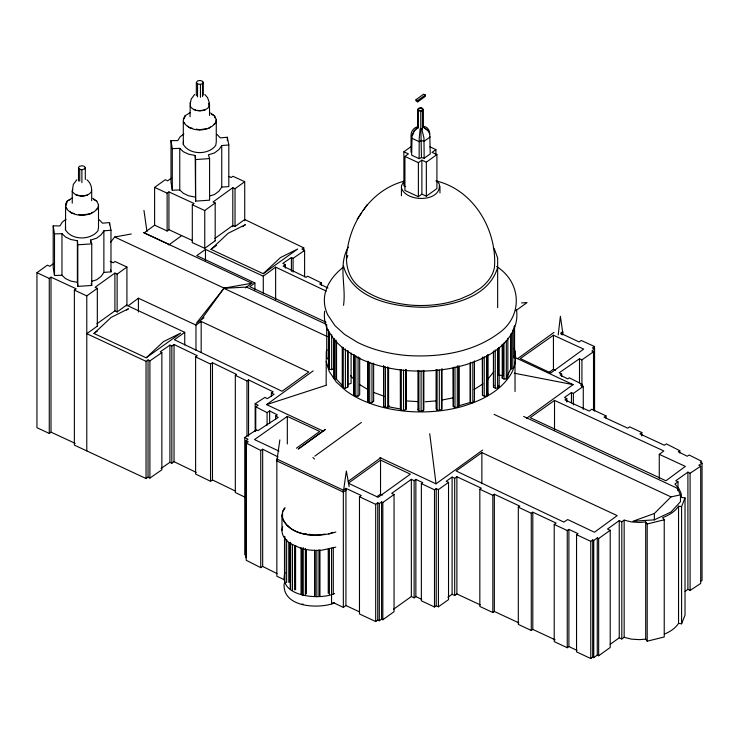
<?xml version="1.0" encoding="UTF-8"?>
<svg xmlns="http://www.w3.org/2000/svg" width="739" height="739" viewBox="0 0 739 739"><rect width="100%" height="100%" fill="white"/><g stroke="black" fill="none" stroke-linecap="round" stroke-linejoin="round"><path stroke-width="1.11" d="M404.279 181.157C373.989 188.898 352.863 217.303 347.69 247.325C344.152 262.742 348.004 279.795 361.971 288.792C376.216 299.018 393.638 303.406 410.856 305.142A74.528 43.028 0 0 0 451.584 301.706L460.027 299.092L471.029 294.251L480.461 288.21A73.577 42.474 0 0 0 494.474 267.148C497.153 229.912 473.597 189.627 435.955 180.916M343.533 305.318C346.369 286.363 337.88 264.405 348.374 247.14M326.148 384.372L326.278 351.819L326.961 349.778M401.425 195.77L401.489 185.637L403.845 181.48M78.5 181L78.528 167.383L79.544 166.303L81.937 165.758L84.126 166.229L85.308 167.587L85.308 179.466M92.772 198.246L96.735 201.1L98.499 204.731L98.499 227.418L97.945 230.762C90.703 240.415 71.701 240.572 65.466 229.737L65.632 203.825L67.304 201.008L72.542 197.766M65.466 229.737L65.632 226.513M210.578 112.993L214.504 115.829L216.268 119.459L216.268 142.147L215.714 145.454C208.5 155.162 189.581 155.153 183.3 144.428L183.466 141.241M190.182 104.097L191.207 99.072L194.625 94.426M190.043 116.79L190.292 102.333M423.586 127.293L427.419 129.962L429.765 133.944L430.237 153.915L424.149 158.229L421.461 157.583L419.133 158.663L411.641 155.172L412.076 135.126L414.265 130.84L417.84 127.681M436.453 180.87L439.206 183.789C442.449 202.32 405.923 202.809 401.425 187.835M558.204 334.961L560.393 316.283L562.739 332.679M279.859 439.881L276.839 460.924L343.339 492.054L346.351 489.92M343.339 492.054L346.351 471.02L349.159 486.668M420.158 128.762L419.207 138.452L419.133 158.663M70.288 199.493L67.304 201.008L65.466 207.059C71.701 217.885 90.703 217.728 97.945 208.075L98.499 204.731M190.043 105.982C193.757 112.337 204.943 112.328 209.202 106.61L209.525 104.642L208.851 103.22M190.394 112.485L185.138 115.737L183.466 118.554L183.3 121.75C189.581 132.475 208.5 132.475 215.714 122.766L216.268 119.459M335.811 547.137L321.798 550.204A35.398 20.433 0 0 1 300.875 548.292L290.399 543.525A34.031 19.648 0 0 1 281.984 530.353L281.984 515.231L282.603 511.656L284.404 508.007M281.984 530.353L282.603 526.778M284.146 583.662C282.086 607.597 318.749 609.204 334.628 602.996M86.962 179.771C90.37 182.561 92.375 187.54 91.331 191.9C87.1 197.609 75.951 197.636 72.246 191.309L73.337 184.399L76.801 179.753M412.621 135.209L414.071 131.015L416.944 127.902M482.355 357.981L482.493 395.273L484.221 396.122L486.548 396.03L487.528 395.541L487.989 393.952L487.989 354.609M184.223 118.739L185.138 115.737M72.782 189.544L72.246 191.309L72.246 203.197M196.334 95.728L196.334 82.768L197.378 80.994L199.742 80.468L201.969 80.957L203.243 82.223L203.243 95.183M346.776 258.511L347.783 255.509M497.652 267.361C488.932 297.318 452.564 305.798 425.156 307.276C395.153 307.276 352.651 299.895 343.533 266.132M417.433 126.979L417.72 126.147M664.426 634.099C669.885 631.836 675.289 628.436 678.541 623.393L681.589 623.79L681.589 506.594L685.025 497.92L681.524 497.439L681.164 493.495L678.901 488.562L674.91 484.027L677.986 481.828L675.788 480.756L687.907 472.129L690.097 473.246L700.711 466.217L698.845 465.256L702.05 463.131L700.249 462.244L701.653 461.284L689.117 454.984L687.252 456.259L678.245 451.741L679.788 450.698L666.366 443.89L664.361 445.238L639.937 433.895L641.84 432.527L629.656 426.865L627.79 428.204L604.059 417.221L605.989 415.845L591.745 409.24L589.223 411.041L564.929 399.882L566.795 398.617L564.504 397.49L571.45 392.529L573.344 393.444L583.265 386.386L580.549 385.047L581.889 384.16L569.252 377.805L567.718 378.885L560.153 375.052L561.658 374.063L559.164 372.816L579.496 358.738L581.926 359.865L593.509 351.782L591.874 350.988L594.562 349.02L592.438 348.014L594.498 346.526L581.233 340.457L579.136 341.972L560.578 333.215L562.739 331.515L562.739 334.961M681.589 623.79L685.025 615.116L685.025 497.92M85.308 167.587L84.717 168.871L81.9 169.702L79.738 169.249L78.5 168.039M333.289 602.996L333.585 602.377M507.139 376.317L510.584 369.26L510.584 334.416M284.977 572.577C277.753 596.863 319.922 600.391 334.628 593.546M202.523 96.541L202.523 83.581L203.243 82.223M423.853 370.701L423.853 410.034L421.101 411.512L418.902 411.078L417.96 409.812L418.745 408.602M681.589 506.594L678.541 506.197C674.91 511.804 668.74 515.295 662.634 517.651L664.232 519.785L664.232 636.99L647.207 641.184L645.701 639.18L645.701 521.983L639.484 522.436L631.429 521.946L624.159 520.127L621.804 521.789L621.804 638.986L619.245 637.822L610.211 644.288M436.093 369.528L436.093 408.861L437.082 410.108L439.308 410.524L442.024 409.073L442.024 368.613M285.152 507.859L282.603 511.656L282.474 518.806C291.96 537.382 318.297 537.696 335.811 532.015M209.433 196.075L214.541 194.486L219.058 191.05L221.737 187.115L228.813 186.588L228.813 145.001L221.737 145.528L219.058 149.463L214.541 152.899L208.416 154.811L209.59 158.589L209.59 200.177L195.613 201.137L195.188 155.495L188.537 154.183L183.337 151.707L179.762 148.363L172.298 148.631L170.995 140.576L177.803 140.613L180.03 136.872L183.872 133.925M357.279 219.187L361.685 212.74M363.154 210.569L367.154 204.703M91.59 281.356L96.633 279.795L101.188 276.303L103.876 272.405L110.979 271.86L110.979 230.272L103.876 230.817L101.188 234.716L96.633 238.207L90.583 240.083L90.583 242.327M514.575 325.844L514.575 357.316L514.048 358.073L514.048 326.601M493.883 371.671L487.638 379.43M328.476 329.76L328.476 367.976L329.455 369.223L331.682 369.639L334.397 368.188M342.259 347.219L342.259 386.562L343.238 387.809L345.399 388.261L348.124 386.802L348.124 350.84M373.629 363.126L373.629 401.342L371.985 402.626L369.694 402.737L367.994 401.868L367.865 400.547L367.865 361.205M400.307 408.843L401.295 410.09L403.522 410.551L406.302 409.055L406.302 369.712M201.174 319.775L223.852 288.312L246.521 287.092L325.991 324.209M110.527 242.29L114.674 236.997L131.274 233.986M245.403 287.914L251.897 283.203L224.111 288.136L196.269 323.331L203.955 317.779M423.355 127.237L423.355 109.723L420.639 107.857L417.627 109.52L418.219 110.536L420.768 111.183L423.355 109.723L422.348 108.227L420.639 107.857L418.902 108.134L417.627 109.52L417.627 128.124M654.348 513.503L670.994 496.904L680.471 494.853L680.471 501.679L671.012 512.016L654.348 519.859L633 521.226L654.348 513.503L654.348 519.859M146.174 357.805L163.43 341.667L180.685 333.086L146.174 357.805L93.982 333.501L111.192 317.364L128.429 308.773L126.563 310.112M263.223 273.707L280.46 257.578L297.697 249.006L263.223 273.707L211.003 249.385L228.194 233.256L245.413 224.674L242.623 226.679M335.839 339.885L335.839 379.227L334.176 378.377L334.01 377.075L334.693 376.447M499.158 347.413L499.158 386.746L497.587 388.03L495.259 388.132L493.56 387.254L493.421 385.934L494.114 385.315M383.55 365.805L383.55 405.138L383.744 406.468L385.416 407.355L387.735 407.254L389.342 405.951M470.54 362.239L470.54 402.7L472.831 402.626L474.438 401.323L474.438 360.863M210.458 126.969L208.712 128.364L199.475 129.759L196.398 129.113M213.968 124.17L215.714 122.766M92.643 212.278L90.879 213.673L81.613 215.095L78.519 214.439M96.181 209.479L97.945 208.075M453.183 368.179L453.321 406.598L454.984 407.448L457.312 407.355L458.919 406.09L458.919 365.62M66.076 219.215L62.224 222.162L59.998 225.903L53.19 225.866L53.19 267.453L54.501 275.508L61.965 275.241L65.503 278.603L70.741 281.06L77.383 282.326L77.807 286.39L91.756 285.448L91.756 243.861L90.583 240.083M561.852 334.074L562.739 333.409L561.141 334.619M184.741 332.328L174.395 339.737L282.049 391.264L308.763 371.985L201.174 321.437L195.974 325.086L138.415 298.205L128.069 305.881L184.741 332.328L184.741 344.965M332.947 602.497L343.339 607.366L343.339 490.169L345.926 488.331L361.251 495.518L359.477 496.765L359.477 613.961L375.689 621.545L375.689 504.34L377.749 502.816L379.319 503.564L381.583 501.966L382.83 502.529L394.053 494.493L391.698 493.356L411.346 479.334L414.126 480.673L415.863 479.408L422.736 482.622L421.359 483.611L421.359 600.807L434.495 606.987L436.222 605.795L436.222 488.599L438.421 489.597L448.536 482.401L446.18 481.301L452.102 477.089L454.688 478.318L456.887 476.747L481.311 488.165L479.833 489.236L479.833 606.442L492.839 612.511L494.345 611.449L494.345 494.252L519.813 506.123L518.307 507.176L518.307 624.381L531.276 630.469L532.81 629.388L532.81 512.192L556.125 523.073L554.222 524.441L554.222 641.637L567.256 647.724L568.891 646.588L568.891 529.392L578.027 533.641L576.549 534.685L576.549 651.881L590.766 658.532L592.696 657.156L592.696 539.96L593.74 540.449L597.278 537.918L598.655 538.555L610.211 530.297L607.495 529.032L619.245 520.616L621.804 521.789M375.689 621.545L377.749 620.012L377.749 502.816M659.262 454.346L663.844 450.984L554.518 400.418L530.196 417.637L665.941 480.775L685.349 466.383L659.262 454.346L659.262 478.475M53.513 263.638L49.818 266.299L47.361 265.181L36.95 272.709L36.95 427.715L49.264 433.423L49.264 278.418L51 277.153L76.209 288.829L74.371 290.113L74.371 445.118L146.045 478.521L148.04 477.145L148.04 359.948L149.906 360.872L161.859 352.614L160.252 351.838L169.915 345.122L171.845 346.009L174.035 344.485L197.285 355.708L195.613 356.863L195.613 474.059L210.541 481.283L212.472 479.944L212.472 362.738L236.6 374.442L235.325 375.329L235.325 492.534L245.043 497.227M429.886 146.821L435.899 149.592L432.066 152.373L436.915 154.562L426.338 162.183L421.886 160.141L421.886 194.163L418.385 196.676L404.926 190.459L404.926 156.437L408.427 153.878L403.882 151.781L403.882 185.812L405.702 186.644M263.287 293.401L263.287 276.164L275.629 267.148L326.324 291.148M49.264 433.423L51 432.158L51 277.153M393.573 609.222L411.346 596.53L414.126 597.879L415.863 596.613L415.863 479.408M192.306 242.678L192.306 204.786L194.071 203.502L168.926 191.9L167.125 193.165L167.125 231.058M192.306 242.595L204.749 248.341L204.749 210.532L215.188 202.957L213.063 201.95L232.803 187.678L235.03 188.704L244.72 181.711L232.942 176.27L231.205 177.499L229.127 176.538M204.749 248.341L215.188 240.766M415.992 99.728L423.623 94.186L425.387 95.017L425.387 96.338L417.757 101.843L415.992 101.049L415.992 99.728L417.757 100.522L425.387 95.017M171.319 178.191L167.688 180.824L165.296 179.706L154.617 187.383L154.617 225.275M117.131 312.015L117.131 274.123L126.923 267.038L115.035 261.495L113.298 262.761L110.222 261.329M168.751 244.978L181.702 235.602L192.011 240.36M126.923 304.847L117.131 311.932L114.905 310.87L96.901 323.811M323.747 431.354L266.567 404.63L313.179 370.886M314.805 456.166L361.38 422.459M515.868 310.666L527.036 302.584M348.161 481.366L380.761 457.764M517.697 358.637L554.028 332.356M379.883 457.598L436.028 483.833L482.65 450.088M526.464 418.376L573.085 384.631L515.905 357.907M214.855 238.466L232.803 225.487L235.03 226.513L244.72 219.52L303.784 247.87L303.784 251.315M117.131 274.123L114.905 273.07L95.1 287.305L97.326 288.321L97.326 326.213M403.882 151.781L410.995 146.664M421.886 194.163L426.338 196.204L436.915 188.584L436.915 154.562M380.53 460.074L348.318 483.214L378.174 497.31L410.357 474.152L380.53 460.074L380.53 494.539M376.853 496.747L380.53 494.095L382.59 495.065M86.786 450.892L86.786 295.886L97.326 288.321M97.326 326.13L86.786 333.686L146.045 361.325L148.04 359.948M263.287 276.164L205.47 249.403L196.759 255.639L254.909 282.972L254.909 289.864M211.003 249.385L216.582 245.376M93.982 333.501L97.419 331.035M418.385 196.676L418.385 162.654L421.886 160.141M254.909 282.972L249.764 286.658L326.038 322.232M296.404 448.213L319.765 431.456L287.323 416.39L254.484 439.585L278.917 451.076M592.696 657.156L593.74 657.645L597.278 655.114L597.278 537.918M481.865 452.61L456.129 470.983L563.848 522.094L567.681 519.545L594.461 532.246L617.185 515.61L481.865 452.61L481.865 483.629M377.749 620.012L379.319 620.769L381.583 619.162L382.83 619.725L394.053 611.698L394.053 494.493M447.871 597.297L452.102 594.285L454.688 595.514L456.887 593.944L456.887 476.747M590.766 658.532L590.766 541.336L592.696 539.96M597.278 655.114L598.655 655.761L610.211 647.493L610.211 530.297M436.222 605.795L438.421 606.802L448.536 599.597L448.536 482.401M685.108 591.32L687.907 589.334L687.907 472.129M343.339 607.366L345.926 605.527L345.926 488.331M430.237 136.909L424.149 141.214L421.461 140.576L419.133 141.648L411.641 138.156M621.804 638.986L624.159 637.323L631.429 639.143L639.484 639.632L645.701 639.18M553.437 335.22L520.302 358.581L550.823 372.992L583.662 349.113L553.437 335.22L553.437 369.694M548.837 372.493L553.437 369.241L555.525 370.202M492.839 612.511L492.839 495.306L494.345 494.252M531.276 630.469L531.276 513.263L532.81 512.192M161.13 468.424L169.915 462.328L171.845 463.214L174.035 461.681L174.035 344.485M210.541 481.283L210.541 364.087L212.472 362.738M303.784 247.87L301.955 249.117L304.607 250.419L293.078 258.327L291.415 257.514L282.834 263.407L285.393 264.654L283.166 266.169L306.085 277.319L307.655 276.22L321.336 282.88L319.701 284.016L327.987 288.053M148.04 477.145L149.906 478.068L161.859 469.81L161.859 352.614M567.256 647.724L567.256 530.528L568.891 529.392M434.495 606.987L434.495 489.791L436.222 488.599M246.983 436.121L246.983 380.964L248.553 379.911L273.144 391.799L271.379 392.926L271.379 396.381M275.601 419.456L275.601 416.011L277.337 414.856L269.643 410.949L267.084 412.611L267.084 425.248M687.907 589.334L690.097 590.452L700.711 583.413L700.711 466.217M700.443 581.39L702.05 580.337L702.05 463.131M255.167 431.336L255.167 403.762L264.895 397.388L267.379 398.635L274.03 394.275L271.379 392.926M255.759 430.957L255.759 406.819L258.151 405.258L255.167 403.762M246.392 555.534L244.757 554.684L244.757 437.488L256.442 429.867L257.948 430.625L278.215 417.369L275.601 416.011M245.967 557.723L245.967 440.527L248.027 439.188L244.757 437.488M278.104 456.933L262.668 449.22L262.668 566.425L260.738 567.654L246.198 560.245L246.198 443.04L248.258 441.7L245.967 440.527M474.087 389.527L483.01 383.818M260.738 567.654L260.738 450.448L262.668 449.22M417.627 109.52L420.768 111.183L423.355 109.723L420.546 107.598M502.853 344.753L502.853 376.216L502.169 376.844L502.298 378.165L503.97 379.015L506.326 378.941L507.859 377.638L507.859 338.296M353.916 354.665L353.916 394.007L354.11 395.328L355.782 396.215L358.073 396.104L359.681 394.802L359.681 357.713M328.707 534.001L332.855 532.357M196.334 82.768L197.544 83.96L200.463 84.357L202.523 83.581M266.567 404.63L326.647 385.111M325.012 534.057C309.844 537.124 285.439 533.309 281.984 515.231M417.664 126.748C413.831 127.551 410.976 131.228 411.05 135.126L411.05 152.142M347.958 384.372L351.099 383.421L351.099 353.076M645.701 521.983L647.207 523.988L664.232 519.785M442.061 400.03L452.887 397.878M309.817 534.232L307.59 534.63L305.503 533.715M87.211 195.188L81.77 196.02L75.683 194.736M205.072 109.899L199.669 110.711L197.618 110.296M228.813 145.001L227.335 137.269L220.333 137.87L216.989 134.433M110.979 230.272L109.538 222.596L102.499 223.178L99.155 219.742M425.156 401.794L436.537 400.861M195.613 201.137L195.613 159.559L209.59 158.589M77.807 286.39L77.807 244.803L91.756 243.861M521.614 302.925L525.946 302.657M170.995 140.576L170.995 182.163L172.298 190.219L179.762 189.951L183.337 193.295L188.537 195.77L195.188 197.082M53.19 225.866L54.501 233.921L61.965 233.653L65.503 237.016L70.741 239.473L77.383 240.738L77.807 244.803M418.348 401.647L405.97 400.889M670.994 496.904L494.077 414.376M502.806 375.643L498.465 374.969L498.465 347.995M423.429 126.351C427.17 126.609 429.858 130.221 429.71 133.842M514.168 373.186L573.085 384.631M193.516 109.464L195.567 109.88M74.39 213.571L71.295 212.915L69.835 211.456M192.306 128.244L189.23 127.588L187.743 126.129M302.186 604.059L303.23 604.28M384.141 396.298L373.934 392.529M423.05 126.849L426.994 129.999M286.76 525.512L288.847 526.427M404.926 156.437L418.385 162.654M192.306 204.786L204.749 210.532M154.617 187.383L167.125 193.165M181.702 235.602L168.926 229.7L167.125 230.974L154.617 225.183L144.207 232.896L169.286 244.581M51 432.158L75.202 443.372M36.95 272.709L49.264 278.418M74.371 290.113L86.786 295.886M523.618 416.426L677.33 488.294L677.857 490.53M114.674 236.997L224.111 288.136M223.852 288.312L327.359 336.596M479.833 489.236L492.839 495.306M554.222 524.441L567.256 530.528M456.887 593.944L480.295 604.89M532.81 629.388L555.109 639.798M494.345 611.449L518.796 622.848M568.891 646.588L577.011 650.366M415.863 596.613L421.757 599.366M143.384 232.462L251.897 283.24M518.307 507.176L531.276 513.263M576.549 534.685L590.766 541.336M359.477 496.765L375.689 504.34M343.339 490.169L276.839 459.03L276.839 576.235L284.118 579.635M345.926 605.527L359.209 611.753M421.359 483.611L434.495 489.791M235.325 375.329L246.983 380.964M195.613 356.863L210.541 364.087M174.035 461.681L196.269 472.424M212.472 479.944L235.602 491.158M262.668 566.425L277.079 573.621M211.483 114.314L214.504 115.829L214.855 117.815M93.705 199.576L96.735 201.1M326.675 357.029L326.777 358.378L328.412 359.209M255.759 406.819L267.084 412.611M246.198 443.04L260.738 450.448M359.477 384.446L368.05 389.702M204.851 94.463L207.548 97.659L209.405 102.878M496.58 266.53C521.983 282.464 523.166 316.754 498.141 333.649C472.36 352.494 439.178 357.427 407.974 355.579A96.55 55.739 0 0 1 357.454 342.323L344.586 334.407L334.961 325.668L327.756 314.934A95.784 55.305 0 0 1 328.282 284.691A96.818 55.896 0 0 1 343.561 267.038M354.378 379.809L350.656 375.735M487.334 393.342L487.989 393.952M184.787 123.21L183.3 121.75L183.3 144.428M312.939 457.515L314.509 459.067M65.466 207.059L66.926 208.518M342.72 385.952L336.531 379.246L336.531 341.03M493.264 247.63L494.474 249.302L497.652 258.022L497.652 307.701M498.372 385.352L499.158 386.746M513.817 355.902L514.575 357.316M680.471 494.853L677.33 488.294M421.71 128.632L423.974 138.045L424.149 158.229M91.165 283.554L91.756 285.448M326.148 361.454L329.197 371.421L336.263 382.008L345.732 390.608A95.22 54.972 0 0 0 408.168 411.447A95.617 55.203 0 0 0 459.898 407.106C479.703 401.563 500.275 392.012 511.166 373.685A94.481 54.547 0 0 0 514.233 348.281M373.463 400.529L373.629 401.342M110.564 269.661L110.979 271.86M208.684 103.534L209.202 106.61M474.299 400.529L474.438 401.323M143.948 210.384L146.969 231.538M429.728 433.71L436.028 483.833M195.188 155.495L195.613 159.559M420.879 128.429L421.461 157.583M516.478 309.872C519.729 330.758 503.13 347.635 486.022 356.558C462.06 368.807 434.597 372.336 407.974 370.701A96.55 55.739 0 0 1 357.454 357.445L344.586 349.529L334.961 340.799L327.756 330.056A95.784 55.305 0 0 1 324.643 311.221M690.097 473.246L690.097 590.452M679.788 450.698L679.788 452.998M678.541 506.197L678.541 623.393M677.986 481.828L677.986 487.574M647.207 523.988L647.207 641.184M641.84 432.527L641.84 435.982M624.159 520.127L624.159 637.323M619.245 520.616L619.245 637.822M605.989 415.845L605.989 418.135M598.655 538.555L598.655 655.761M594.562 349.02L594.562 411.069M594.498 346.526L594.498 348.817M593.74 540.449L593.74 657.645M593.509 351.782L593.509 410.376M583.265 386.386L583.265 409.369M581.926 359.865L581.926 386.294M581.889 384.16L581.889 386.46M579.496 358.738L579.496 382.867M573.344 393.444L573.344 404.935M571.45 392.529L571.45 402.875M566.795 398.617L566.795 402.071M561.658 374.063L561.658 376.363M554.518 400.418L554.518 430.292M515 351.515L515.037 391.55M512.709 330.037L512.838 367.92L511.231 369.223L511.231 333.261M506.326 340.725L506.326 378.941M503.97 343.053L503.97 379.015M502.169 344.245L502.298 378.165M497.587 348.697L497.587 388.03M495.259 349.916L495.259 388.132M493.56 351.293L493.56 387.254M493.421 351.09L493.421 385.934M487.528 355.071L487.528 395.541M486.548 355.57L486.548 396.03M484.221 356.789L484.221 396.122M482.493 357.057L482.493 395.273M472.831 362.165L472.831 402.626M470.05 363.154L470.05 402.496L458.78 405.822L458.78 366.479M457.312 365.768L457.312 407.355M454.984 366.987L454.984 407.448M454.688 478.318L454.688 595.514M453.321 367.255L453.321 406.598M452.102 477.089L452.102 594.285M441.497 369.408L441.497 409.868M439.954 186.191L439.954 192.99M439.308 370.063L439.308 410.524M438.421 489.597L438.421 606.802M437.082 369.648L437.082 410.108M435.899 149.592L435.899 155.264M426.338 162.183L426.338 196.204M423.29 370.35L423.29 410.81M422.477 110.73L422.477 129.334M421.101 371.052L421.101 411.512M420.768 111.183L420.768 128.688M418.902 370.618L418.902 411.078M418.219 110.536L418.219 128.05M417.96 370.47L417.96 409.812M417.757 100.522L417.757 101.843M414.126 480.673L414.126 597.879M411.346 479.334L411.346 596.53M405.748 369.361L405.748 409.831M403.522 370.082L403.522 410.551M401.295 369.629L401.295 410.09M400.307 369.509L400.372 409L388.585 406.801L388.585 367.468M387.735 366.793L387.735 407.254M385.416 366.886L385.416 407.355M383.744 365.999L383.744 406.468M382.83 502.529L382.83 619.725M381.583 501.966L381.583 619.162M379.319 503.564L379.319 620.769M371.985 363.292L371.985 402.626M369.694 362.276L369.694 402.737M367.994 361.408L367.994 401.868M358.073 356.771L358.073 396.104M355.782 355.755L355.782 396.215M354.11 354.868L354.11 395.328M347.561 350.489L347.561 387.578M345.399 348.919L345.399 388.261M343.238 347.348L343.238 387.809M334.176 339.035L334.176 378.377M334.01 338.859L334.01 377.075M333.843 338.61L333.843 368.964M333.289 547.423L333.289 593.925M331.682 334.795L331.682 369.639M331.552 548.199L331.552 603.772M329.455 332.134L329.455 369.223M329.391 549.105L329.391 594.47M328.245 549.16L328.245 593.399M326.675 324.439L326.777 358.378M321.336 282.88L321.336 285.18M319.959 550.01L319.959 596.512M318.952 549.955L318.952 596.456M316.855 550.259L316.855 596.761M315.054 550.694L315.054 596.059M314.657 550.093L314.657 595.458M306.408 549.594L306.408 593.833M305.364 548.421L305.364 594.932M304.607 250.419L304.607 276.848M303.23 547.571L303.23 595.209M302.186 548.486L302.186 594.987M301.041 547.405L301.041 593.907M295.572 545.613L295.572 589.842M294.593 545.576L294.593 589.805M293.078 258.327L293.078 272.109M292.459 544.763L292.459 590.128M291.415 257.514L291.415 271.296M290.63 542.906L290.63 589.408M290.233 542.297L290.233 588.798M289.808 542.583L289.808 582.323M288.792 542.602L288.792 582.304M287.323 416.39L287.323 443.963M286.63 539.507L286.63 582.6M285.393 264.654L285.393 268.1M284.829 536.496L284.829 582.997M284.506 536.385L284.506 580.614M275.629 267.148L275.629 299.323M269.643 410.949L269.643 423.586M248.553 379.911L248.553 436.204M244.72 181.711L244.72 220.749M235.03 188.704L235.03 226.596M232.803 187.678L232.803 226.725M227.335 137.269L227.335 140.641M221.737 145.528L221.737 187.115M215.188 202.957L215.188 240.849M209.525 104.642L209.525 115.441M205.47 249.403L205.47 260.895M201.174 321.437L201.174 352.466M200.463 84.357L200.463 97.317M197.544 83.96L197.544 96.92M195.974 325.086L195.974 350.369M179.762 148.363L179.762 189.951M172.298 148.631L172.298 190.219M171.845 346.009L171.845 463.214M169.915 345.122L169.915 462.328M168.926 191.9L168.926 229.792M149.906 360.872L149.906 478.068M146.045 361.325L146.045 478.521M138.415 298.205L138.415 311.997M126.923 267.038L126.923 306.075M114.905 273.07L114.905 310.953M109.538 222.596L109.538 224.841M103.876 230.817L103.876 272.405M91.691 189.951L91.691 200.749M81.9 169.702L81.9 182.662M79.738 169.249L79.738 181.129M77.383 240.738L77.383 282.326M61.965 233.653L61.965 275.241M54.501 233.921L54.501 275.508M325.363 429.442L298.26 449.044L325.363 429.451"/></g></svg>
